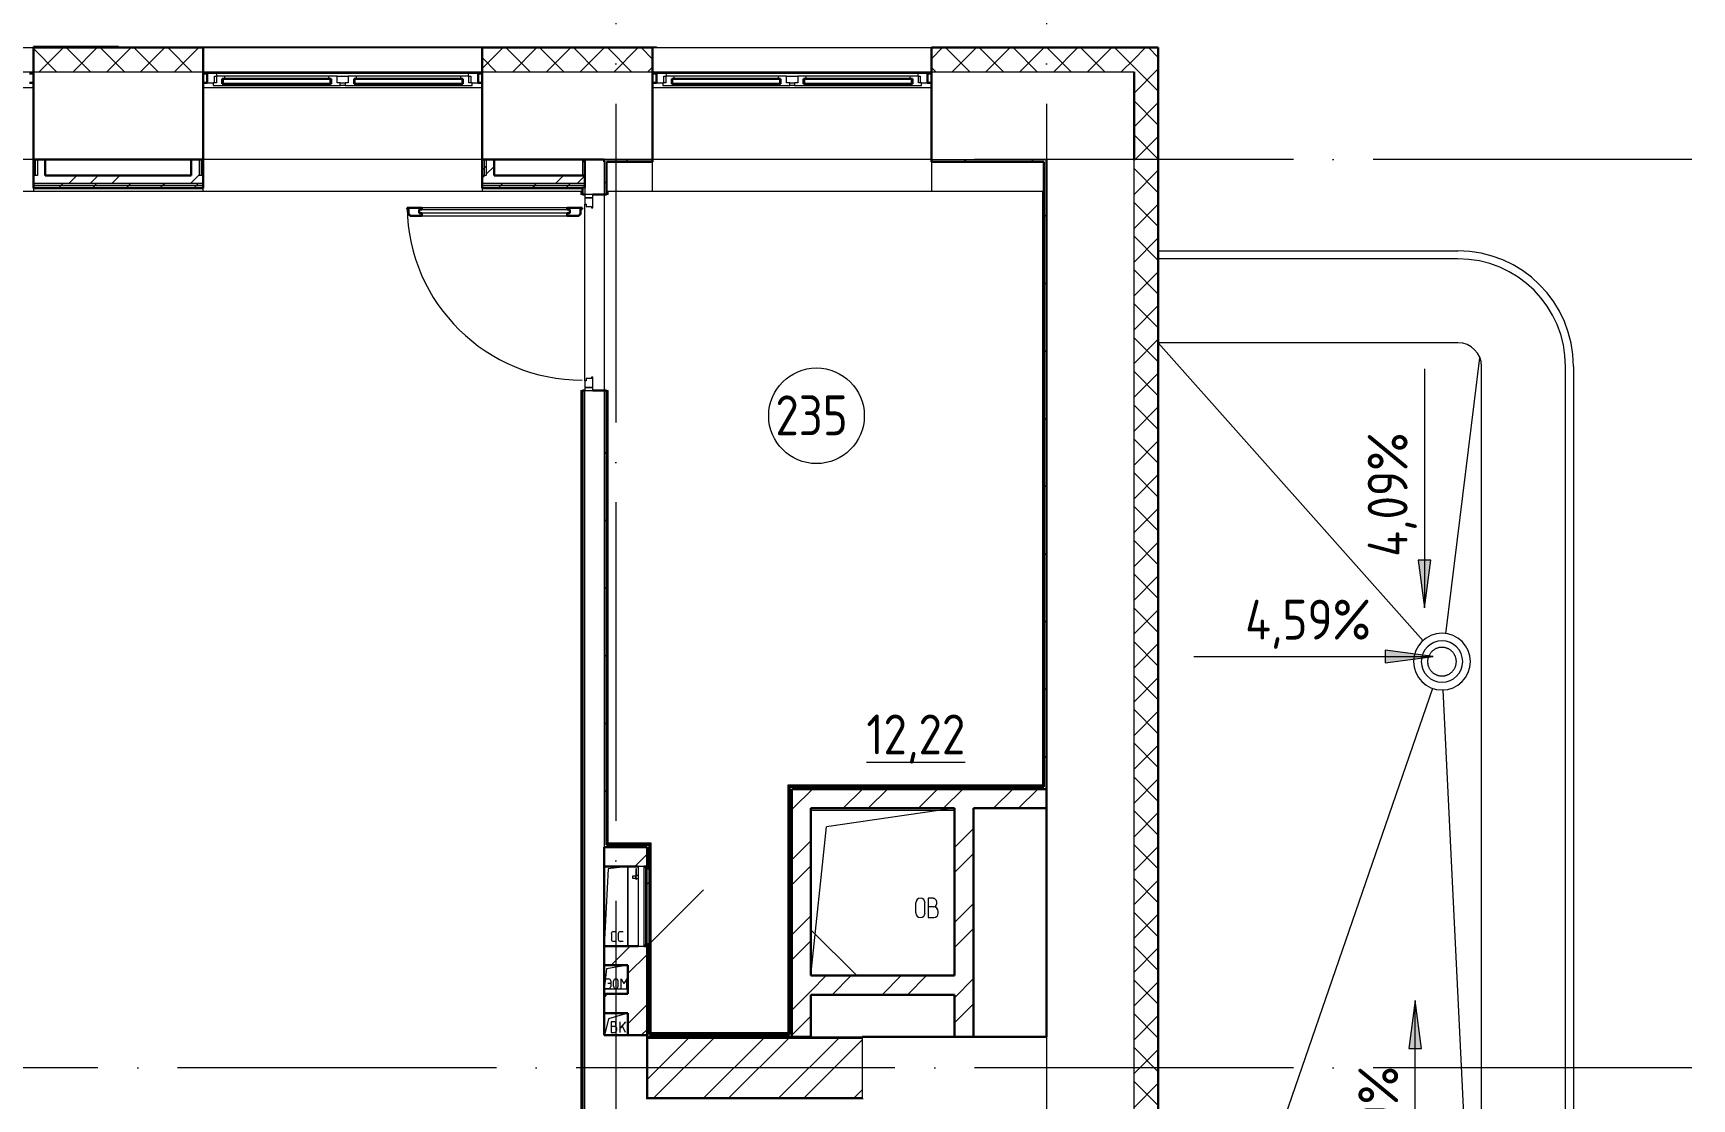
# Model space of a CAD drawing. Header units: millimetres. Extents: x -88595 to 880822, y -1054509 to -148035.
# Drawn here: x 319608 to 330013, y -241744 to -235058 of the extents above; entities that cross this region are included whole.
import ezdxf

# ---------------------------------------------------------------- set-up
doc = ezdxf.new("R2010")
doc.units = ezdxf.units.MM
doc.linetypes.add('ADSK_Линия сетки', pattern=[25, 20, -2.5, 0, -2.5])
for name, color, linetype, lineweight in [('_ Окна', 7, 'Continuous', 30), ('Двери', 7, 'Continuous', 9), ('Крыша', 7, 'Continuous', 9), ('Линии', 7, 'Continuous', 9), ('Марки помещений', 7, 'Continuous', 20), ('Оборудование', 7, 'Continuous', 18), ('Ограждение', 7, 'Continuous', 9), ('Окна', 7, 'Continuous', 9), ('Оси', 7, 'Continuous', 9), ('Перекрытие', 7, 'Continuous', 18), ('Размеры', 7, 'Continuous', 9), ('Стены внутренние', 7, 'Continuous', 18), ('Стены наружные', 7, 'Continuous', 18), ('Стены штриховка', 7, 'Continuous', 9)]:
    doc.layers.add(name, color=color, linetype=linetype, lineweight=lineweight)
doc.layers.add('Двери открывание', color=7, linetype='Continuous', lineweight=9, true_color=0xc0c0c0)
doc.styles.add('GOST Common_2', font='GOST_Common.ttf', dxfattribs={"width": 0.9, "height": 350})

# ---------------------------------------------------------------- blocks, each defined once
blk = doc.blocks.new('2 этаж')
at = {"layer": 'Размеры'}
for points in [[(357671, 689144), (357710, 689444), (357631, 689444)], [(357724, 688838), (357424, 688878), (357424, 688799)], [(357611, 686680), (357572, 686380), (357651, 686380)]]:
    blk.add_hatch(color=256, dxfattribs=at).paths.add_polyline_path(points)
at = {"lineweight": 18}
for p, q in [((352549, 687506), (352523, 687022)), ((352673, 687522), (352549, 687506)), ((352673, 687522), (352673, 687022)), ((352569, 687099), (352569, 687064)), ((352600, 687112), (352582, 687112)), ((352612, 687099), (352612, 687064)), ((352644, 687112), (352625, 687112)), ((352600, 687051), (352582, 687051)), ((352644, 687051), (352625, 687051)), ((352538, 686879), (352523, 686752)), ((352673, 686902), (352538, 686879)), ((352533, 686816), (352552, 686816)), ((352547, 686790), (352565, 686790)), ((352565, 686803), (352565, 686769)), ((352583, 686770), (352583, 686802)), ((352612, 686770), (352612, 686802)), ((352630, 686817), (352648, 686787)), ((352630, 686756), (352630, 686817)), ((352667, 686817), (352648, 686787)), ((352667, 686756), (352667, 686817)), ((352673, 686752), (352523, 686752)), ((352533, 686756), (352552, 686756)), ((352552, 686565), (352525, 686462)), ((352673, 686602), (352552, 686565)), ((352585, 686547), (352568, 686547)), ((352568, 686547), (352568, 686480)), ((352587, 686517), (352568, 686517)), ((352568, 686480), (352588, 686480)), ((352598, 686528), (352598, 686534)), ((352603, 686495), (352603, 686501)), ((352657, 686547), (352624, 686507)), ((352624, 686480), (352624, 686547)), ((352657, 686480), (352637, 686523)), ((352943, 686447), (352943, 686452)), ((353293, 686452), (353293, 686447))]:
    blk.add_line(p, q, dxfattribs=at)
for centre, radius, start, end in [((352582, 687099), 13.3, 90, 180), ((352625, 687099), 13.3, 90, 180), ((352582, 687064), 13.3, 180, 270), ((352625, 687064), 13.3, 180, 270), ((352552, 686803), 13, 0, 90), ((352552, 686769), 13, 270, 0), ((352597, 686802), 14.3, 0, 180), ((352597, 686770), 14.3, 180, 0), ((352585, 686534), 13, 0, 90), ((352587, 686528), 11.1, 270, 0), ((352587, 686501), 16.7, 0, 90), ((352588, 686495), 14.8, 270, 0)]:
    blk.add_arc(centre, radius, start, end, dxfattribs=at)
at = {"layer": '_ Окна'}
for p, q in [((348943, 692497), (348918, 692497)), ((350033, 692497), (350008, 692497)), ((350033, 692439), (350033, 692497)), ((351758, 692497), (351733, 692497)), ((351733, 692497), (351733, 692439)), ((352853, 692497), (352828, 692497)), ((352853, 692439), (352853, 692497)), ((354578, 692497), (354553, 692497)), ((354553, 692497), (354553, 692439)), ((348918, 692439), (348943, 692439)), ((350008, 692439), (350033, 692439)), ((350131, 692463), (350128, 692463)), ((350128, 692463), (350128, 692431)), ((350128, 692431), (350131, 692431)), ((350808, 692463), (350131, 692463)), ((350131, 692463), (350131, 692431)), ((350131, 692431), (350131, 692463)), ((350131, 692431), (350808, 692431)), ((350808, 692431), (350808, 692463)), ((350808, 692463), (350808, 692431)), ((350811, 692463), (350808, 692463)), ((350808, 692431), (350811, 692431)), ((350811, 692431), (350811, 692463)), ((350958, 692463), (350955, 692463)), ((350955, 692463), (350955, 692431)), ((350955, 692431), (350958, 692431)), ((351635, 692463), (350958, 692463)), ((350958, 692463), (350958, 692431)), ((350958, 692431), (350958, 692463)), ((350958, 692431), (351635, 692431)), ((351635, 692431), (351635, 692463)), ((351635, 692463), (351635, 692431)), ((351638, 692463), (351635, 692463)), ((351635, 692431), (351638, 692431)), ((351638, 692431), (351638, 692463)), ((351733, 692439), (351758, 692439)), ((352828, 692439), (352853, 692439)), ((352951, 692463), (352948, 692463)), ((352948, 692463), (352948, 692431)), ((352948, 692431), (352951, 692431)), ((353628, 692463), (352951, 692463)), ((352951, 692463), (352951, 692431)), ((352951, 692431), (352951, 692463)), ((352951, 692431), (353628, 692431)), ((353628, 692431), (353628, 692463)), ((353628, 692463), (353628, 692431)), ((353631, 692463), (353628, 692463)), ((353628, 692431), (353631, 692431)), ((353631, 692431), (353631, 692463)), ((353778, 692463), (353775, 692463)), ((353775, 692463), (353775, 692431)), ((353775, 692431), (353778, 692431)), ((354455, 692463), (353778, 692463)), ((353778, 692463), (353778, 692431)), ((353778, 692431), (353778, 692463)), ((353778, 692431), (354455, 692431)), ((354455, 692431), (354455, 692463)), ((354455, 692463), (354455, 692431)), ((354458, 692463), (354455, 692463)), ((354455, 692431), (354458, 692431)), ((354458, 692431), (354458, 692463)), ((354553, 692439), (354578, 692439))]:
    blk.add_line(p, q, dxfattribs=at)
at = {"layer": '_ Окна', "lineweight": 18}
for p, q in [((350092, 692497), (350033, 692497)), ((350033, 692497), (350033, 692439)), ((350097, 692480), (350092, 692497)), ((351673, 692497), (351669, 692480)), ((351733, 692497), (351673, 692497)), ((351733, 692439), (351733, 692497)), ((352912, 692497), (352853, 692497)), ((352853, 692497), (352853, 692439)), ((352917, 692480), (352912, 692497)), ((354493, 692497), (354489, 692480)), ((354553, 692497), (354493, 692497)), ((354553, 692439), (354553, 692497)), ((350033, 692439), (350071, 692439)), ((350091, 692439), (350071, 692439)), ((350071, 692439), (350071, 692422)), ((350071, 692422), (350127, 692422)), ((350079, 692439), (350079, 692480)), ((350079, 692480), (350091, 692480)), ((350091, 692480), (350091, 692439)), ((350141, 692480), (350091, 692480)), ((350127, 692422), (350128, 692423)), ((350128, 692431), (350128, 692463)), ((350128, 692463), (350146, 692463)), ((350146, 692431), (350128, 692431)), ((350128, 692423), (350129, 692422)), ((350129, 692422), (350143, 692422)), ((350146, 692463), (350141, 692480)), ((350143, 692422), (350146, 692431)), ((350797, 692480), (350793, 692463)), ((350793, 692463), (350811, 692463)), ((350811, 692431), (350793, 692431)), ((350793, 692431), (350795, 692422)), ((350795, 692422), (350810, 692422)), ((350848, 692480), (350797, 692480)), ((350810, 692422), (350811, 692423)), ((350811, 692463), (350811, 692431)), ((350811, 692423), (350812, 692422)), ((350812, 692422), (350868, 692422)), ((350848, 692439), (350848, 692480)), ((350868, 692439), (350848, 692439)), ((350868, 692422), (350868, 692439)), ((350918, 692439), (350898, 692439)), ((350898, 692439), (350898, 692422)), ((350898, 692422), (350954, 692422)), ((350918, 692480), (350918, 692439)), ((350968, 692480), (350918, 692480)), ((350954, 692422), (350955, 692423)), ((350955, 692431), (350955, 692463)), ((350955, 692463), (350973, 692463)), ((350973, 692431), (350955, 692431)), ((350955, 692423), (350956, 692422)), ((350956, 692422), (350970, 692422)), ((350973, 692463), (350968, 692480)), ((350970, 692422), (350973, 692431)), ((351624, 692480), (351620, 692463)), ((351620, 692463), (351638, 692463)), ((351638, 692431), (351620, 692431)), ((351620, 692431), (351622, 692422)), ((351622, 692422), (351637, 692422)), ((351675, 692480), (351624, 692480)), ((351637, 692422), (351638, 692423)), ((351638, 692463), (351638, 692431)), ((351638, 692423), (351639, 692422)), ((351639, 692422), (351695, 692422)), ((351675, 692439), (351675, 692480)), ((351675, 692480), (351687, 692480)), ((351695, 692439), (351675, 692439)), ((351687, 692480), (351687, 692439)), ((351695, 692422), (351695, 692439)), ((351695, 692439), (351733, 692439)), ((352853, 692439), (352891, 692439)), ((352911, 692439), (352891, 692439)), ((352891, 692439), (352891, 692422)), ((352891, 692422), (352947, 692422)), ((352899, 692439), (352899, 692480)), ((352899, 692480), (352911, 692480)), ((352911, 692480), (352911, 692439)), ((352961, 692480), (352911, 692480)), ((352947, 692422), (352948, 692423)), ((352948, 692431), (352948, 692463)), ((352948, 692463), (352966, 692463)), ((352966, 692431), (352948, 692431)), ((352948, 692423), (352949, 692422)), ((352949, 692422), (352963, 692422)), ((352966, 692463), (352961, 692480)), ((352963, 692422), (352966, 692431)), ((353617, 692480), (353613, 692463)), ((353613, 692463), (353631, 692463)), ((353631, 692431), (353613, 692431)), ((353613, 692431), (353615, 692422)), ((353615, 692422), (353630, 692422)), ((353668, 692480), (353617, 692480)), ((353630, 692422), (353631, 692423)), ((353631, 692463), (353631, 692431)), ((353631, 692423), (353632, 692422)), ((353632, 692422), (353688, 692422)), ((353668, 692439), (353668, 692480)), ((353688, 692439), (353668, 692439)), ((353688, 692422), (353688, 692439)), ((353738, 692439), (353718, 692439)), ((353718, 692439), (353718, 692422)), ((353718, 692422), (353774, 692422)), ((353738, 692480), (353738, 692439)), ((353788, 692480), (353738, 692480)), ((353774, 692422), (353775, 692423)), ((353775, 692431), (353775, 692463)), ((353775, 692463), (353793, 692463)), ((353793, 692431), (353775, 692431)), ((353775, 692423), (353776, 692422)), ((353776, 692422), (353790, 692422)), ((353793, 692463), (353788, 692480)), ((353790, 692422), (353793, 692431)), ((354444, 692480), (354440, 692463)), ((354440, 692463), (354458, 692463)), ((354458, 692431), (354440, 692431)), ((354440, 692431), (354442, 692422)), ((354442, 692422), (354457, 692422)), ((354495, 692480), (354444, 692480)), ((354457, 692422), (354458, 692423)), ((354458, 692463), (354458, 692431)), ((354458, 692423), (354459, 692422)), ((354459, 692422), (354515, 692422)), ((354495, 692439), (354495, 692480)), ((354495, 692480), (354507, 692480)), ((354515, 692439), (354495, 692439)), ((354507, 692480), (354507, 692439)), ((354515, 692422), (354515, 692439)), ((354515, 692439), (354553, 692439))]:
    blk.add_line(p, q, dxfattribs=at)
at = {"layer": 'Двери'}
for p, q in [((352453, 691737), (352403, 691737)), ((352403, 691737), (352403, 691717)), ((352403, 691717), (352453, 691717)), ((352453, 691717), (352403, 691717)), ((352403, 691717), (352403, 691676)), ((352403, 691676), (352411, 691676)), ((352411, 691676), (352411, 691662)), ((352411, 691662), (352445, 691662)), ((352445, 691662), (352445, 691653)), ((352453, 691717), (352453, 691737)), ((352453, 691653), (352453, 691717)), ((351363, 691644), (352309, 691644)), ((351363, 691620), (351363, 691644)), ((352309, 691620), (351363, 691620)), ((352291, 691653), (351381, 691653)), ((351381, 691603), (352291, 691603)), ((352309, 691644), (352309, 691620)), ((352445, 691653), (352453, 691653)), ((352403, 690568), (352403, 690527)), ((352411, 690568), (352403, 690568)), ((352453, 690527), (352403, 690527)), ((352403, 690527), (352403, 690507)), ((352403, 690527), (352453, 690527)), ((352445, 690582), (352411, 690582)), ((352411, 690582), (352411, 690568)), ((352453, 690591), (352445, 690591)), ((352445, 690591), (352445, 690582)), ((352453, 690527), (352453, 690591)), ((352453, 690507), (352453, 690527)), ((352403, 690507), (352453, 690507))]:
    blk.add_line(p, q, dxfattribs=at)
at = {"layer": 'Двери', "lineweight": 30}
for p, q in [((351381, 691653), (351287, 691653)), ((351287, 691653), (351287, 691645)), ((351287, 691645), (351296, 691645)), ((351296, 691645), (351296, 691611)), ((351296, 691611), (351305, 691611)), ((351305, 691611), (351305, 691603)), ((351305, 691603), (351381, 691603)), ((351363, 691644), (351381, 691644)), ((351363, 691620), (351363, 691644)), ((351381, 691620), (351363, 691620)), ((351381, 691644), (351381, 691653)), ((351381, 691603), (351381, 691620)), ((352385, 691653), (352291, 691653)), ((352291, 691644), (352291, 691653)), ((352309, 691644), (352291, 691644)), ((352291, 691620), (352309, 691620)), ((352291, 691603), (352291, 691620)), ((352291, 691603), (352367, 691603)), ((352309, 691620), (352309, 691644)), ((352367, 691603), (352367, 691611)), ((352367, 691611), (352376, 691611)), ((352376, 691611), (352376, 691645)), ((352376, 691645), (352385, 691645)), ((352385, 691645), (352385, 691653))]:
    blk.add_line(p, q, dxfattribs=at)
at = {"layer": 'Двери открывание'}
blk.add_arc((352385, 691671), 1098, 180.9393, 270, dxfattribs=at)
at = {"layer": 'Крыша'}
for p, q in [((357662, 688938), (356000, 690807)), ((358016, 690713), (357802, 688981)), ((356000, 683647), (357723, 688640)), ((358028, 683647), (357788, 688630))]:
    blk.add_line(p, q, dxfattribs=at)
at = {"layer": 'Линии', "lineweight": 18, "ltscale": 100}
for p, q in [((354721, 687887), (353919, 687770)), ((353821, 686837), (353919, 687770)), ((354479, 687230), (354479, 687293)), ((354536, 687230), (354536, 687293)), ((354587, 687322), (354557, 687322)), ((354557, 687322), (354557, 687202)), ((354610, 687288), (354610, 687298)), ((354590, 687268), (354557, 687268)), ((354557, 687202), (354593, 687202)), ((354620, 687228), (354620, 687238)), ((353413, 686447), (353413, 686452)), ((353821, 686452), (354143, 686452))]:
    blk.add_line(p, q, dxfattribs=at)
at = {"layer": 'Линии', "lineweight": 18}
for centre, radius, start, end in [((354508, 687293), 28.7, 0, 180), ((354587, 687298), 23.3, 0, 90), ((354590, 687288), 20, 270, 0), ((354508, 687230), 28.7, 180, 0), ((354590, 687238), 30, 0, 90), ((354593, 687228), 26.7, 270, 0)]:
    blk.add_arc(centre, radius, start, end, dxfattribs=at)
at = {"layer": 'Марки помещений'}
blk.add_circle((353856, 690349), 300, dxfattribs=at)
at = {"layer": 'Оборудование'}
for p, q in [((352722, 687506), (352722, 687460)), ((352727, 687506), (352722, 687506)), ((352727, 687460), (352727, 687506)), ((352774, 687522), (352738, 687522)), ((352738, 687522), (352738, 687022)), ((352775, 687022), (352775, 687521)), ((352785, 687515), (352775, 687515)), ((352786, 687029), (352786, 687514)), ((352793, 687503), (352787, 687503)), ((352793, 687041), (352793, 687503)), ((352720, 687461), (352702, 687461)), ((352702, 687461), (352702, 687449)), ((352702, 687449), (352720, 687449)), ((352722, 687463), (352720, 687461)), ((352720, 687461), (352720, 687449)), ((352720, 687449), (352722, 687447)), ((352738, 687465), (352722, 687465)), ((352722, 687465), (352722, 687445)), ((352722, 687450), (352722, 687442)), ((352722, 687445), (352738, 687445)), ((352722, 687442), (352727, 687442)), ((352727, 687442), (352727, 687450)), ((352793, 687022), (353146, 687375)), ((354108, 686837), (353821, 687123)), ((352738, 687022), (352774, 687022)), ((352775, 687029), (352785, 687029)), ((352787, 687041), (352793, 687041))]:
    blk.add_line(p, q, dxfattribs=at)
at = {"layer": 'Оборудование', "flags": 128}
for points in [[(357870, 688807), (357870, 688810), (357869, 688814), (357869, 688817), (357869, 688821), (357868, 688824), (357867, 688828), (357866, 688831), (357865, 688835), (357864, 688838), (357863, 688842), (357861, 688845), (357859, 688848), (357858, 688851), (357856, 688854), (357854, 688857), (357852, 688860), (357850, 688863), (357847, 688866), (357845, 688868), (357842, 688871), (357840, 688873), (357837, 688876), (357834, 688878), (357831, 688880), (357828, 688882), (357825, 688884), (357822, 688886), (357819, 688887), (357816, 688889), (357812, 688890), (357809, 688892), (357806, 688893), (357802, 688894), (357799, 688894), (357795, 688895), (357792, 688896), (357788, 688896), (357784, 688896), (357781, 688896), (357777, 688896), (357774, 688896), (357770, 688896), (357766, 688895), (357763, 688895), (357759, 688894), (357756, 688893), (357752, 688892), (357749, 688891), (357746, 688890), (357742, 688888), (357739, 688887), (357736, 688885), (357733, 688883), (357730, 688881), (357727, 688879), (357724, 688877), (357721, 688875), (357719, 688872), (357716, 688870), (357714, 688867), (357711, 688865), (357709, 688862), (357707, 688859), (357705, 688856), (357703, 688853), (357701, 688850), (357699, 688847), (357698, 688843), (357696, 688840), (357695, 688837), (357694, 688833), (357693, 688830), (357692, 688826), (357691, 688823), (357691, 688819), (357690, 688816), (357690, 688812), (357690, 688808), (357690, 688807)], [(357690, 688807), (357690, 688803), (357690, 688799), (357691, 688796), (357691, 688792), (357692, 688789), (357692, 688785), (357693, 688782), (357694, 688778), (357696, 688775), (357697, 688772), (357698, 688768), (357700, 688765), (357702, 688762), (357704, 688759), (357706, 688756), (357708, 688753), (357710, 688750), (357712, 688747), (357715, 688745), (357717, 688742), (357720, 688740), (357723, 688737), (357725, 688735), (357728, 688733), (357731, 688731), (357734, 688729), (357737, 688727), (357741, 688726), (357744, 688724), (357747, 688723), (357751, 688722), (357754, 688720), (357757, 688719), (357761, 688719), (357765, 688718), (357768, 688717), (357772, 688717), (357775, 688717), (357779, 688717), (357782, 688717), (357786, 688717), (357790, 688717), (357793, 688718), (357797, 688718), (357800, 688719), (357804, 688720), (357807, 688721), (357811, 688722), (357814, 688723), (357817, 688725), (357820, 688726), (357824, 688728), (357827, 688730), (357830, 688732), (357833, 688734), (357836, 688736), (357838, 688738), (357841, 688741), (357844, 688743), (357846, 688746), (357848, 688749), (357851, 688751), (357853, 688754), (357855, 688757), (357857, 688760), (357859, 688763), (357860, 688766), (357862, 688770), (357863, 688773), (357864, 688776), (357866, 688780), (357867, 688783), (357867, 688787), (357868, 688790), (357869, 688794), (357869, 688797), (357869, 688801), (357870, 688805), (357870, 688807)]]:
    blk.add_lwpolyline(points, dxfattribs=at)
at = {"layer": 'Оборудование'}
for radius, start, end in [(178, 0, 180), (130, 0, 180), (178, 180, 0), (130, 180, 0)]:
    blk.add_arc((357780, 688807), radius, start, end, dxfattribs=at)
for points, knots in [([(352775, 687521), (352775, 687521), (352775, 687521), (352775, 687521), (352775, 687521), (352775, 687521), (352774, 687521), (352774, 687521), (352774, 687522), (352774, 687522)], [0, 0, 0, 0, 0.166667, 0.25, 0.333333, 0.5, 0.666667, 0.833333, 1, 1, 1, 1]), ([(352786, 687514), (352786, 687514), (352785, 687514), (352785, 687514), (352785, 687514), (352785, 687514), (352785, 687514), (352785, 687514), (352785, 687514), (352785, 687515), (352785, 687515)], [0, 0, 0, 0, 0.166667, 0.25, 0.333333, 0.416667, 0.541667, 0.666667, 0.833333, 1, 1, 1, 1]), ([(352787, 687503), (352787, 687503), (352787, 687503), (352786, 687503), (352786, 687503), (352786, 687503), (352786, 687503), (352786, 687503), (352786, 687503), (352786, 687503), (352786, 687504), (352786, 687504), (352786, 687504)], [0, 0, 0, 0, 0.166667, 0.25, 0.333333, 0.416667, 0.5, 0.583333, 0.666667, 0.75, 0.833333, 1, 1, 1, 1]), ([(352774, 687022), (352774, 687022), (352774, 687022), (352774, 687022), (352775, 687022), (352775, 687022), (352775, 687022), (352775, 687022), (352775, 687022), (352775, 687022)], [-1, -1, -1, -1, -0.833333, -0.666667, -0.5, -0.333333, -0.25, -0.166667, 0, 0, 0, 0]), ([(352785, 687029), (352785, 687029), (352785, 687029), (352785, 687029), (352785, 687029), (352785, 687029), (352785, 687029), (352785, 687029), (352785, 687029), (352786, 687029), (352786, 687029)], [-1, -1, -1, -1, -0.833333, -0.666667, -0.541667, -0.416667, -0.333333, -0.25, -0.166667, 0, 0, 0, 0]), ([(352786, 687039), (352786, 687039), (352786, 687039), (352786, 687040), (352786, 687040), (352786, 687040), (352786, 687040), (352786, 687040), (352786, 687040), (352786, 687040), (352787, 687040), (352787, 687041), (352787, 687041)], [-1, -1, -1, -1, -0.833333, -0.75, -0.666667, -0.583333, -0.5, -0.416667, -0.333333, -0.25, -0.166667, 0, 0, 0, 0])]:
    blk.add_open_spline(points, degree=3, knots=knots, dxfattribs=at)
at = {"layer": 'Ограждение'}
for p, q in [((348943, 692407), (347193, 692407)), ((351758, 692407), (350008, 692407)), ((354578, 692407), (352828, 692407)), ((348943, 691957), (347193, 691957)), ((351758, 691957), (350008, 691957)), ((352388, 691957), (352388, 691857)), ((354578, 691957), (352828, 691957)), ((352828, 691757), (352828, 691942)), ((354578, 691942), (354578, 691757)), ((348943, 691777), (348943, 691757)), ((350008, 691757), (350008, 691777)), ((351758, 691777), (351758, 691757)), ((352388, 691757), (332773, 691757)), ((348943, 691757), (347193, 691757)), ((351758, 691757), (350008, 691757)), ((352378, 691757), (352378, 691737)), ((352388, 691737), (352378, 691737)), ((355283, 691757), (352538, 691757)), ((352548, 691737), (352538, 691737)), ((352548, 691737), (352548, 691757)), ((354578, 691757), (352828, 691757)), ((355273, 691757), (355273, 688032)), ((352378, 690507), (352388, 690507)), ((352378, 690507), (352378, 681987)), ((352538, 690507), (352548, 690507)), ((352548, 687667), (352548, 690507)), ((355273, 688032), (353676, 688032)), ((353676, 688032), (353686, 688022)), ((353676, 688032), (353676, 686477)), ((355273, 688032), (355283, 688022)), ((352538, 687657), (352548, 687667)), ((352818, 687667), (352548, 687667)), ((352818, 687667), (352808, 687657)), ((352818, 686477), (352818, 687667)), ((352818, 686477), (352808, 686467)), ((353676, 686477), (352818, 686477)), ((353676, 686477), (353686, 686467))]:
    blk.add_line(p, q, dxfattribs=at)
at = {"layer": 'Окна'}
for p, q in [((351673, 692497), (350092, 692497)), ((354493, 692497), (352912, 692497)), ((350127, 692422), (350129, 692422)), ((350797, 692480), (350141, 692480)), ((350143, 692422), (350795, 692422)), ((350810, 692422), (350812, 692422)), ((350848, 692480), (350918, 692480)), ((350868, 692439), (350898, 692439)), ((350898, 692422), (350868, 692422)), ((350954, 692422), (350956, 692422)), ((351624, 692480), (350968, 692480)), ((350970, 692422), (351622, 692422)), ((351637, 692422), (351639, 692422)), ((352947, 692422), (352949, 692422)), ((353617, 692480), (352961, 692480)), ((352963, 692422), (353615, 692422)), ((353630, 692422), (353632, 692422)), ((353668, 692480), (353738, 692480)), ((353688, 692439), (353718, 692439)), ((353718, 692422), (353688, 692422)), ((353774, 692422), (353776, 692422)), ((354444, 692480), (353788, 692480)), ((353790, 692422), (354442, 692422)), ((354457, 692422), (354459, 692422))]:
    blk.add_line(p, q, dxfattribs=at)
at = {"layer": 'Оси', "linetype": 'ADSK_Линия сетки', "ltscale": 100}
for p, q in [((352598, 697307), (352598, 679652)), ((355298, 697307), (355298, 679652)), ((359348, 691957), (287625, 691957)), ((359348, 686257), (287587, 686257))]:
    blk.add_line(p, q, dxfattribs=at)
at = {"layer": 'Перекрытие', "color": 49, "ltscale": 100, "true_color": 0x464646}
blk.add_line((352673, 686752), (352523, 686752), dxfattribs=at)
at = {"layer": 'Размеры', "lineweight": 20}
for p, q in [((357671, 690644), (357671, 689144)), ((356224, 688838), (357724, 688838)), ((357611, 685180), (357611, 686680))]:
    blk.add_line(p, q, dxfattribs=at)
at = {"layer": 'Размеры'}
for p, q in [((357710, 689444), (357631, 689444)), ((357631, 689444), (357671, 689144)), ((357671, 689144), (357710, 689444)), ((357724, 688838), (357424, 688878)), ((357424, 688878), (357424, 688799)), ((357424, 688799), (357724, 688838)), ((357611, 686680), (357572, 686380)), ((357651, 686380), (357611, 686680)), ((357572, 686380), (357651, 686380))]:
    blk.add_line(p, q, dxfattribs=at)
at = {"layer": 'Стены внутренние'}
for p, q in [((347193, 692659), (348943, 692659)), ((350008, 692659), (351758, 692659)), ((352828, 692659), (354578, 692659)), ((331743, 692507), (355848, 692507)), ((352523, 691957), (352828, 691957)), ((352523, 691942), (352523, 687642)), ((354578, 691957), (355298, 691957)), ((355848, 680007), (355848, 691957)), ((352403, 691782), (352403, 691737)), ((352403, 690568), (352403, 691676)), ((356000, 691384), (357880, 691384)), ((357880, 691334), (356000, 691334)), ((357880, 690807), (356000, 690807)), ((358028, 675857), (358028, 690659)), ((358555, 675857), (358555, 690659)), ((358605, 690659), (358605, 675857)), ((353821, 686452), (354143, 686452)), ((354143, 686447), (354143, 686067))]:
    blk.add_line(p, q, dxfattribs=at)
at = {"layer": 'Стены внутренние', "lineweight": 30}
for p, q in [((348943, 691957), (348943, 692659)), ((348943, 692659), (350008, 692659)), ((350008, 691957), (350008, 692659)), ((351758, 691957), (351758, 692659)), ((351758, 692659), (352828, 692659)), ((352828, 691957), (352828, 692659)), ((354578, 691957), (354578, 692659)), ((356000, 692659), (354578, 692659)), ((356000, 679855), (356000, 692659)), ((355848, 691957), (355848, 692507)), ((349933, 691957), (349018, 691957)), ((352523, 691957), (351833, 691957)), ((352403, 691957), (352403, 691857)), ((352523, 691957), (352523, 691942)), ((352523, 691737), (352453, 691737)), ((352523, 690507), (352453, 690507)), ((355298, 686452), (355298, 688007)), ((352523, 687022), (352523, 687522)), ((352523, 686722), (352523, 686902)), ((352523, 686462), (352523, 686602)), ((352523, 686462), (352793, 686462)), ((352793, 686452), (352793, 686062)), ((354143, 686452), (354721, 686452)), ((354143, 686452), (354143, 686447)), ((354841, 686452), (355298, 686452)), ((354143, 686067), (354143, 686062))]:
    blk.add_line(p, q, dxfattribs=at)
at = {"layer": 'Стены внутренние', "linetype": 'Continuous', "lineweight": 9}
for p, q in [((349089, 692507), (348945, 692651)), ((348980, 692507), (349130, 692657)), ((349301, 692507), (349151, 692657)), ((349192, 692507), (349342, 692657)), ((349199, 692657), (349198, 692659)), ((349514, 692507), (349364, 692657)), ((349404, 692507), (349554, 692657)), ((349726, 692507), (349576, 692657)), ((349616, 692507), (349766, 692657)), ((349938, 692507), (349788, 692657)), ((349828, 692507), (349978, 692657)), ((350006, 692651), (350000, 692657)), ((351758, 692527), (351888, 692657)), ((351847, 692507), (351760, 692594)), ((351806, 692659), (351805, 692657)), ((352059, 692507), (351909, 692657)), ((351950, 692507), (352100, 692657)), ((352271, 692507), (352121, 692657)), ((352162, 692507), (352312, 692657)), ((352483, 692507), (352333, 692657)), ((352374, 692507), (352524, 692657)), ((352696, 692507), (352546, 692657)), ((352586, 692507), (352736, 692657)), ((352627, 692659), (352626, 692657)), ((352826, 692589), (352758, 692657)), ((352826, 692628), (352828, 692628)), ((354578, 692628), (354580, 692628)), ((354580, 692591), (354645, 692657)), ((354621, 692659), (354620, 692657)), ((354817, 692507), (354667, 692657)), ((354707, 692507), (354857, 692657)), ((355029, 692507), (354879, 692657)), ((354919, 692507), (355069, 692657)), ((355241, 692507), (355091, 692657)), ((355132, 692507), (355282, 692657)), ((355453, 692507), (355303, 692657)), ((355344, 692507), (355494, 692657)), ((355443, 692659), (355441, 692657)), ((355665, 692507), (355515, 692657)), ((355556, 692507), (355706, 692657)), ((355677, 692659), (355676, 692657)), ((355848, 692537), (355728, 692657)), ((355848, 692586), (355918, 692657)), ((355998, 692599), (355940, 692657)), ((352798, 692507), (352828, 692536)), ((354605, 692507), (354578, 692534)), ((355768, 692507), (355848, 692586)), ((355998, 692387), (355848, 692537)), ((355848, 692374), (355998, 692524)), ((356000, 692460), (355998, 692463)), ((355998, 692425), (356000, 692425)), ((355998, 692174), (355848, 692324)), ((355848, 692162), (355998, 692312)), ((355998, 692222), (356000, 692222)), ((355998, 691962), (355848, 692112)), ((355848, 691950), (355998, 692100)), ((355998, 691750), (355848, 691900)), ((355848, 691737), (355998, 691887)), ((355998, 691917), (356000, 691917)), ((355998, 691538), (355848, 691688)), ((355848, 691525), (355998, 691675)), ((355998, 691326), (355848, 691476)), ((355848, 691313), (355998, 691463)), ((355998, 691114), (355848, 691264)), ((355848, 691101), (355998, 691251)), ((355998, 691307), (356000, 691307)), ((355998, 690902), (355848, 691052)), ((355848, 690889), (355998, 691039)), ((355998, 691104), (356000, 691104)), ((355998, 690689), (355848, 690839)), ((355848, 690677), (355998, 690827)), ((356000, 690834), (355998, 690837)), ((355998, 690799), (356000, 690799)), ((355998, 690477), (355848, 690627)), ((355848, 690465), (355998, 690615)), ((355998, 690265), (355848, 690415)), ((355848, 690253), (355998, 690403)), ((355998, 690053), (355848, 690203)), ((355848, 690040), (355998, 690190)), ((355998, 690190), (356000, 690190)), ((355998, 689841), (355848, 689991)), ((355848, 689828), (355998, 689978)), ((355998, 689987), (356000, 689987)), ((355998, 689629), (355848, 689779)), ((355848, 689616), (355998, 689766)), ((355998, 689682), (356000, 689682)), ((355998, 689417), (355848, 689567)), ((355848, 689404), (355998, 689554)), ((355998, 689205), (355848, 689355)), ((355848, 689192), (355998, 689342)), ((355998, 688992), (355848, 689142)), ((355848, 688980), (355998, 689130)), ((355998, 689072), (356000, 689072)), ((356000, 688950), (355998, 688946)), ((355998, 688780), (355848, 688930)), ((355848, 688768), (355998, 688918)), ((355998, 688869), (356000, 688869)), ((355998, 688568), (355848, 688718)), ((355848, 688555), (355998, 688705)), ((355998, 688564), (356000, 688564)), ((355998, 688356), (355848, 688506)), ((355848, 688343), (355998, 688493)), ((355998, 688144), (355848, 688294)), ((355848, 688131), (355998, 688281)), ((355999, 688136), (355998, 688133)), ((355998, 687932), (355848, 688082)), ((355848, 687919), (355998, 688069)), ((355998, 687955), (356000, 687955)), ((355998, 687720), (355848, 687870)), ((355848, 687707), (355998, 687857)), ((356000, 687786), (355998, 687789)), ((355998, 687751), (356000, 687751)), ((355998, 687508), (355848, 687658)), ((355848, 687495), (355998, 687645)), ((355998, 687295), (355848, 687445)), ((355848, 687283), (355998, 687433)), ((355998, 687447), (356000, 687447)), ((355998, 687083), (355848, 687233)), ((355848, 687071), (355998, 687221)), ((356000, 687176), (355998, 687180)), ((355998, 686871), (355848, 687021)), ((355848, 686858), (355998, 687008)), ((355998, 686659), (355848, 686809)), ((355848, 686646), (355998, 686796)), ((355998, 686837), (356000, 686837)), ((356000, 686714), (355998, 686711)), ((355998, 686447), (355848, 686597)), ((355848, 686434), (355998, 686584)), ((355998, 686634), (356000, 686634)), ((355998, 686235), (355848, 686385)), ((355848, 686222), (355998, 686372)), ((355998, 686329), (356000, 686329)), ((355998, 686023), (355848, 686173)), ((355848, 686010), (355998, 686160))]:
    blk.add_line(p, q, dxfattribs=at)
at = {"layer": 'Стены внутренние'}
for radius in [725, 675, 148]:
    blk.add_arc((357880, 690659), radius, 0, 90, dxfattribs=at)
at = {"layer": 'Стены наружные', "lineweight": 30}
for p, q in [((348943, 692664), (349478, 692664)), ((348943, 692664), (348943, 692659)), ((349478, 692664), (349478, 692659)), ((348943, 691782), (348943, 691957)), ((349018, 691957), (348943, 691957)), ((349018, 691957), (349018, 691857)), ((349933, 691857), (349933, 691957)), ((350008, 691957), (349933, 691957)), ((350008, 691957), (350008, 691782)), ((351758, 691782), (351758, 691957)), ((351833, 691957), (351758, 691957)), ((351833, 691957), (351833, 691857)), ((352538, 691942), (352828, 691942)), ((352538, 691737), (352538, 691942)), ((352828, 691942), (352828, 691957)), ((354578, 691942), (354578, 691957)), ((355283, 691942), (354578, 691942)), ((355283, 688022), (355283, 691942)), ((355298, 691957), (355298, 688007)), ((348943, 691777), (348943, 691782)), ((348943, 691777), (350008, 691777)), ((349018, 691857), (349933, 691857)), ((350008, 691777), (350008, 691782)), ((351758, 691777), (351758, 691782)), ((352388, 691777), (351758, 691777)), ((351833, 691857), (352403, 691857)), ((352388, 691782), (352403, 691782)), ((352403, 691782), (352388, 691782)), ((352388, 691777), (352388, 691737)), ((352403, 691782), (352403, 691857)), ((352388, 691737), (352403, 691737)), ((352538, 691737), (352523, 691737)), ((352388, 690507), (352388, 681987)), ((352388, 690507), (352403, 690507)), ((352538, 690507), (352523, 690507)), ((352538, 687657), (352538, 690507)), ((353686, 688022), (355283, 688022)), ((353686, 686467), (353686, 688022)), ((353701, 686452), (353701, 688007)), ((355298, 688007), (353701, 688007)), ((355298, 687887), (355298, 688007)), ((353821, 687887), (353821, 686837)), ((354721, 687887), (353821, 687887)), ((354721, 686837), (354721, 687887)), ((355298, 687887), (354841, 687887)), ((354841, 687887), (354841, 686452)), ((352793, 687642), (352523, 687642)), ((352523, 687642), (352523, 687522)), ((352538, 687657), (352808, 687657)), ((352793, 687642), (352793, 687503)), ((352808, 687657), (352808, 686467)), ((352738, 687522), (352523, 687522)), ((352793, 687522), (352774, 687522)), ((352523, 687022), (352738, 687022)), ((352523, 687022), (352523, 686902)), ((352793, 687022), (352774, 687022)), ((352793, 686452), (352793, 687041)), ((352673, 686902), (352523, 686902)), ((352673, 686722), (352673, 686902)), ((353821, 686837), (354721, 686837)), ((352523, 686722), (352673, 686722)), ((352523, 686722), (352523, 686602)), ((353821, 686717), (353821, 686452)), ((354721, 686717), (353821, 686717)), ((354721, 686452), (354721, 686717)), ((352673, 686602), (352523, 686602)), ((352673, 686462), (352673, 686602)), ((353821, 686452), (352793, 686452)), ((352808, 686467), (353686, 686467)), ((354721, 686452), (354841, 686452)), ((352793, 686447), (354143, 686447)), ((352793, 686067), (354143, 686067))]:
    blk.add_line(p, q, dxfattribs=at)
at = {"layer": 'Стены наружные', "linetype": 'Continuous', "lineweight": 9}
for p, q in [((349110, 692664), (349109, 692662)), ((349198, 692659), (349195, 692664)), ((351758, 691890), (351770, 691903)), ((351770, 691903), (351783, 691915)), ((351783, 691864), (351833, 691914)), ((352657, 691942), (352672, 691957)), ((354779, 691942), (354794, 691957)), ((355203, 691942), (355218, 691957)), ((348966, 691857), (348968, 691858)), ((349098, 691777), (349103, 691782)), ((349103, 691782), (349116, 691794)), ((349116, 691794), (349128, 691807)), ((349166, 691807), (349216, 691857)), ((349300, 691807), (349350, 691857)), ((349315, 691782), (349328, 691794)), ((349328, 691794), (349340, 691807)), ((349435, 691807), (349485, 691857)), ((349523, 691777), (349528, 691782)), ((349528, 691782), (349540, 691794)), ((349540, 691794), (349553, 691807)), ((349740, 691782), (349752, 691794)), ((349752, 691794), (349765, 691807)), ((349929, 691807), (349979, 691857)), ((349947, 691777), (349952, 691782)), ((349952, 691782), (349964, 691794)), ((349964, 691794), (349977, 691807)), ((349979, 691857), (349983, 691860)), ((351758, 691839), (351775, 691857)), ((351861, 691782), (351874, 691794)), ((351874, 691794), (351886, 691807)), ((352068, 691777), (352073, 691782)), ((352073, 691782), (352086, 691794)), ((352086, 691794), (352098, 691807)), ((352219, 691807), (352269, 691857)), ((352285, 691782), (352298, 691794)), ((352298, 691794), (352310, 691807)), ((352354, 691807), (352403, 691855)), ((352523, 691807), (352538, 691822)), ((355283, 691597), (355298, 691612)), ((355283, 691172), (355298, 691187)), ((355283, 690748), (355298, 690763)), ((355283, 690324), (355298, 690339)), ((352523, 690110), (352538, 690125)), ((355283, 689900), (355298, 689915)), ((352523, 689685), (352538, 689700)), ((355283, 689475), (355298, 689490)), ((352523, 689261), (352538, 689276)), ((355283, 689051), (355298, 689066)), ((352523, 688837), (352538, 688852)), ((355283, 688627), (355298, 688642)), ((352523, 688412), (352538, 688427)), ((355283, 688203), (355298, 688218)), ((353814, 688007), (353829, 688022)), ((354238, 688007), (354253, 688022)), ((354662, 688007), (354677, 688022)), ((355086, 688007), (355101, 688022)), ((352523, 687988), (352538, 688003)), ((353710, 687887), (353830, 688007)), ((354024, 687887), (354144, 688007)), ((354181, 687887), (354301, 688007)), ((354495, 687887), (354615, 688007)), ((354653, 687887), (354773, 688007)), ((354967, 687887), (355087, 688007)), ((355124, 687887), (355244, 688007)), ((353686, 687879), (353701, 687894)), ((353701, 687878), (353710, 687887)), ((354721, 687640), (354841, 687760)), ((352600, 687642), (352615, 687657)), ((352716, 687522), (352793, 687598)), ((353701, 687563), (353821, 687683)), ((354721, 687483), (354841, 687603)), ((353701, 687406), (353821, 687526)), ((352793, 687410), (352808, 687425)), ((353686, 687455), (353701, 687470)), ((354721, 687169), (354841, 687289)), ((353701, 687092), (353821, 687212)), ((354721, 687012), (354841, 687132)), ((352568, 686902), (352673, 687006)), ((352673, 687006), (352688, 687022)), ((352793, 686985), (352808, 687000)), ((353686, 687030), (353701, 687045)), ((353701, 686935), (353821, 687055)), ((352673, 686849), (352793, 686969)), ((353821, 686740), (353917, 686837)), ((353954, 686717), (354074, 686837)), ((354268, 686717), (354388, 686837)), ((354426, 686717), (354546, 686837)), ((354721, 686698), (354841, 686818)), ((352523, 686699), (352545, 686722)), ((353701, 686620), (353821, 686740)), ((354721, 686540), (354841, 686660)), ((352673, 686535), (352793, 686655)), ((352793, 686561), (352808, 686576)), ((353686, 686606), (353701, 686621)), ((353701, 686463), (353821, 686583)), ((352756, 686462), (352793, 686498)), ((353107, 686452), (353122, 686467)), ((353531, 686452), (353546, 686467)), ((352793, 686184), (353055, 686447)), ((352833, 686067), (353213, 686447)), ((353147, 686067), (353527, 686447)), ((353304, 686067), (353684, 686447)), ((353618, 686067), (353998, 686447)), ((353776, 686067), (354143, 686433)), ((354090, 686067), (354143, 686119))]:
    blk.add_line(p, q, dxfattribs=at)
at = {"layer": 'Стены наружные'}
for p, q in [((349478, 692664), (352853, 692664)), ((352303, 692659), (352303, 692664)), ((352853, 692664), (352853, 692659)), ((352395, 691942), (352388, 691942)), ((352395, 691957), (352395, 691942)), ((352403, 681987), (352403, 690507)), ((354721, 687872), (353821, 687872)), ((352673, 687022), (352673, 687522))]:
    blk.add_line(p, q, dxfattribs=at)
at = {"layer": 'Стены штриховка'}
for p, q in [((348945, 692583), (348945, 692657)), ((348945, 692657), (350006, 692657)), ((350006, 692657), (350006, 692583)), ((351760, 692583), (351760, 692657)), ((351760, 692657), (352826, 692657)), ((352826, 692657), (352826, 692583)), ((354580, 692583), (354580, 692657)), ((354580, 692657), (356000, 692657)), ((355998, 679855), (355998, 692659)), ((348943, 692583), (348945, 692583)), ((350006, 692583), (350008, 692583)), ((351758, 692583), (351760, 692583)), ((352826, 692583), (352828, 692583)), ((354578, 692583), (354580, 692583)), ((348955, 691957), (348955, 691857)), ((348968, 691957), (348968, 691857)), ((349983, 691957), (349983, 691857)), ((349995, 691957), (349995, 691857)), ((351770, 691957), (351770, 691857)), ((351783, 691957), (351783, 691857)), ((348968, 691857), (348943, 691857)), ((350008, 691807), (348943, 691807)), ((350008, 691794), (348943, 691794)), ((350008, 691782), (348943, 691782)), ((348943, 691782), (350008, 691782)), ((350008, 691857), (349983, 691857)), ((351783, 691857), (351758, 691857)), ((352403, 691807), (351758, 691807)), ((352403, 691794), (351758, 691794)), ((352388, 691782), (351758, 691782)), ((351758, 691782), (352388, 691782)), ((352388, 691777), (352388, 691782))]:
    blk.add_line(p, q, dxfattribs=at)
at = {"layer": 'Марки помещений', "style": 'GOST Common_2', "width": 0.9}
for s, p in [('235', (353598, 690227)), ('%%U12,22', (354169, 688225))]:
    blk.add_text(s, height=250, dxfattribs=at).set_placement(p)
at = {"layer": 'Размеры', "style": 'GOST Common_2', "width": 0.9}
for s, rotation, p in [('4,09%%%', 90, (357564, 689464)), ('4,59%%%', 360, (356545, 688945)), ('1,59%%%', 90, (357505, 685533))]:
    blk.add_text(s, height=250, rotation=rotation, dxfattribs=at).set_placement(p)

msp = doc.modelspace()

# ---------------------------------------------------------------- block references
at = {"layer": 'Оборудование', "color": 5, "true_color": 0x0000ff}
msp.add_blockref('2 этаж', (-29334, -927808), dxfattribs=at)

doc.saveas('drawing.dxf')
